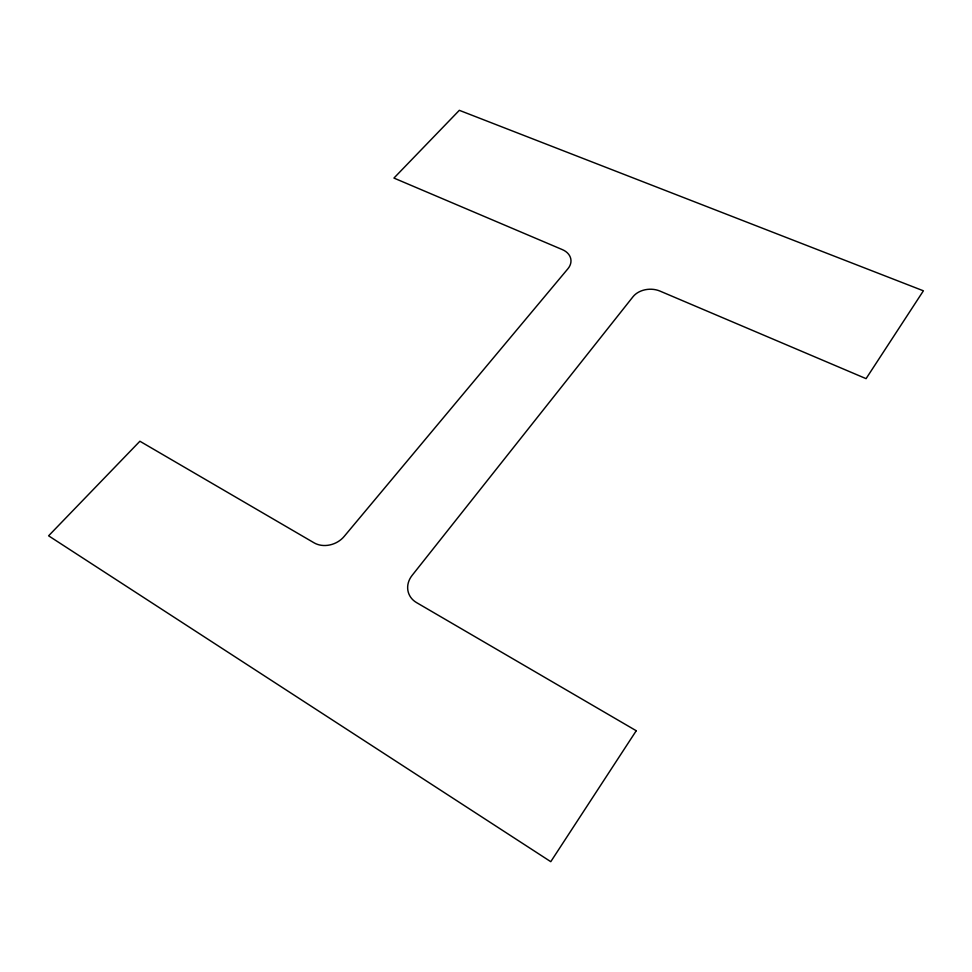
<?xml version="1.0" encoding="UTF-8"?>
<svg xmlns="http://www.w3.org/2000/svg" width="972" height="972" viewBox="0 0 972 972"><rect width="100%" height="100%" fill="white"/><g stroke="black" fill="none" stroke-linecap="round" stroke-linejoin="round"><path stroke-width="1.46" d="M636.247 730.737L550.772 861.678L48.6 535.815L139.895 441.239L314.114 542.85A21.748 17.763 -22.5 0 0 344.149 536.459L567.927 268.734A19.039 13.997 -7.2 0 0 562.363 249.622L393.939 178.07L459.331 110.322L923.4 290.81L866.076 378.643L659.988 291.09A19.817 14.932 -2.9 0 0 632.979 296.764L412.079 575.448A22.465 19.367 -18.9 0 0 416.514 602.579L636.247 730.737"/></g></svg>
